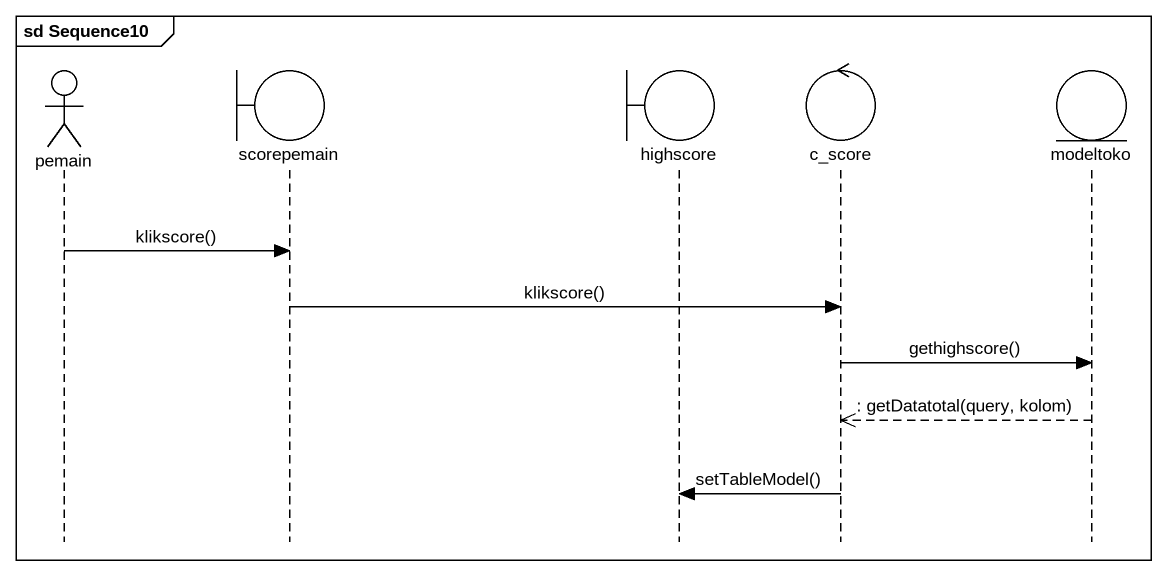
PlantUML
@startuml
mainframe sd Sequence10
hide footbox
actor pemain
boundary scorepemain
boundary highscore
control c_score
entity modeltoko

pemain -> scorepemain : klikscore()
scorepemain -> c_score : klikscore()
c_score -> modeltoko : gethighscore()
modeltoko -->> c_score : : getDatatotal(query, kolom)
c_score -> highscore : setTableModel()
@enduml
